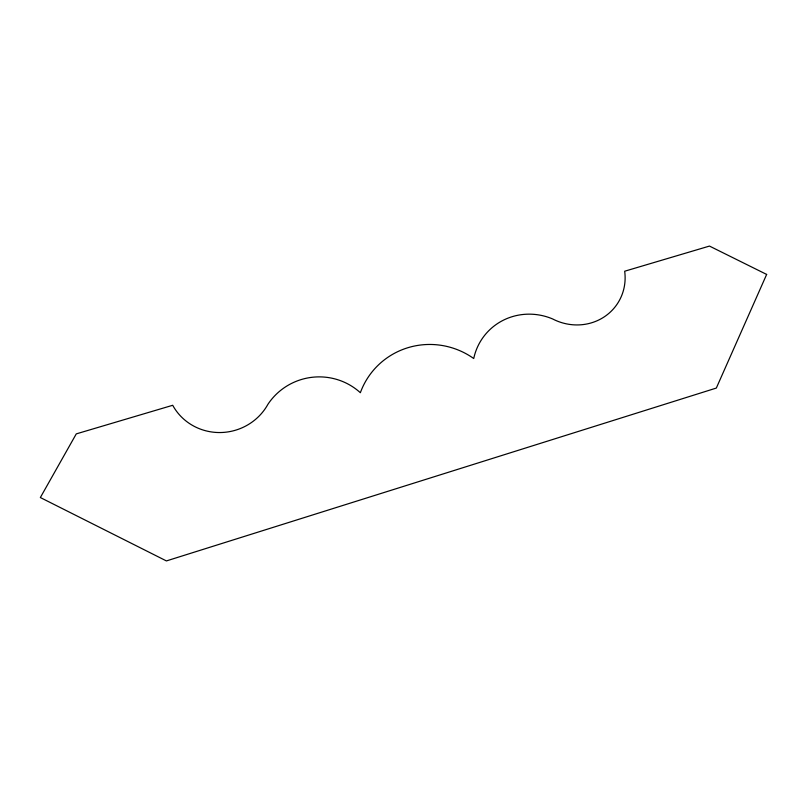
<?xml version="1.0" encoding="UTF-8"?>
<svg xmlns="http://www.w3.org/2000/svg" width="807" height="807" viewBox="0 0 807 807"><rect width="100%" height="100%" fill="white"/><g stroke="black" fill="none" stroke-linecap="round" stroke-linejoin="round"><path stroke-width="1.21" d="M766.65 274.43L716.334 388.056L166.403 560.926L40.35 497.536L76.272 433.884L172.708 405.285A54.099 52.354 -15.5 0 0 220.16 432.542A54.099 52.354 -15.5 0 0 267.944 404.267A61.05 60.253 -12 0 1 360.356 392.716A75.112 73.941 31.2 0 1 473.729 358.52A59.405 57.398 38.2 0 1 552.603 318.936A51.285 48.692 33 0 0 604.241 316.869A51.285 48.692 33 0 0 624.679 271.223L709.474 246.074L766.65 274.43"/></g></svg>
